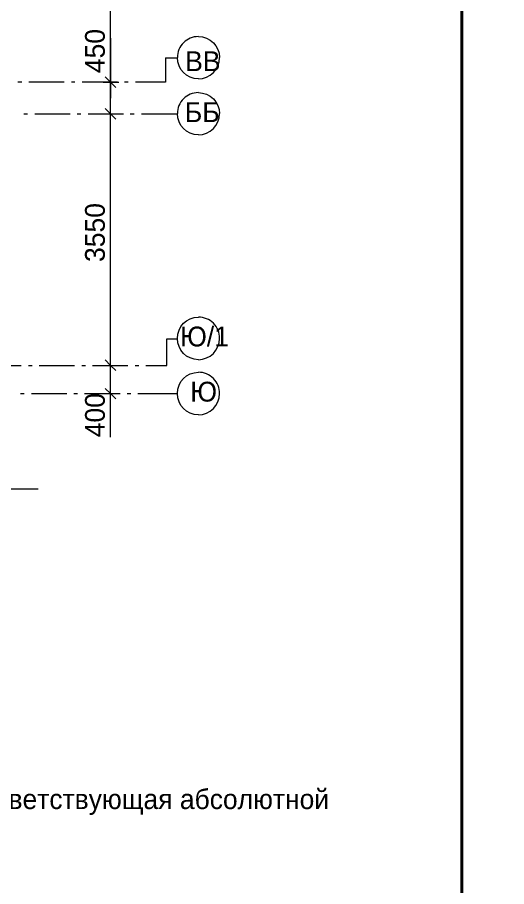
# Model space of a CAD drawing. Header units: millimetres. Extents: x -401725 to 250493, y 305116 to 802890.
# Drawn here: x -375092.643 to -375089.921, y 508968.247 to 508973.08 of the extents above; entities that cross this region are included whole.
import ezdxf

# ---------------------------------------------------------------- set-up
doc = ezdxf.new("R2010")
doc.units = ezdxf.units.MM
doc.layers.add('PDF _Геометрия', color=7, linetype='Continuous', true_color=0x1d1d1d)
doc.layers.add('PDF _Текст', color=7, linetype='Continuous')

msp = doc.modelspace()

# ---------------------------------------------------------------- linework, layer by layer
at = {"layer": 'PDF _Геометрия', "color": 7, "lineweight": 40}
msp.add_lwpolyline([(-375090.1697, 508991.0455), (-375090.1697, 508958.3295)], dxfattribs=at)
at = {"layer": 'PDF _Геометрия', "color": 7, "lineweight": 9}
for points in [[(-375092.1663, 508972.7204), (-375092.1246, 508972.7204), (-375092.1246, 508974.5704)], [(-375092.1246, 508972.9654), (-375092.1246, 508972.7321)], [(-375091.8198, 508972.8555), (-375091.8198, 508972.7205), (-375091.9864, 508972.7205)], [(-375091.8195, 508972.8554), (-375091.7546, 508972.8554)], [(-375092.618, 508972.7204), (-375092.6397, 508972.7204)], [(-375092.383, 508972.7204), (-375092.5797, 508972.7204)], [(-375092.3229, 508972.7204), (-375092.3429, 508972.7204)], [(-375092.0863, 508972.7204), (-375092.2829, 508972.7204)], [(-375092.1663, 508972.5438), (-375092.1246, 508972.5438), (-375092.1246, 508972.7204)], [(-375092.1248, 508972.7205), (-375092.0782, 508972.7205)], [(-375092.1246, 508972.7321), (-375092.1246, 508972.6321)], [(-375092.0263, 508972.7204), (-375092.0463, 508972.7204)], [(-375092.6065, 508972.5438), (-375092.5865, 508972.5438)], [(-375092.5464, 508972.5438), (-375092.3498, 508972.5438)], [(-375092.3097, 508972.5438), (-375092.2898, 508972.5438)], [(-375092.2499, 508972.5438), (-375092.0532, 508972.5438)], [(-375092.1663, 508971.1454), (-375092.1246, 508971.1454), (-375092.1246, 508972.5437)], [(-375092.1248, 508972.5438), (-375092.0782, 508972.5438)], [(-375092.0149, 508972.5438), (-375091.9931, 508972.5438)], [(-375091.953, 508972.5437), (-375091.7546, 508972.5437)], [(-375091.8114, 508971.1454), (-375091.8114, 508971.2938)], [(-375091.8113, 508971.2937), (-375091.7546, 508971.2937)], [(-375092.8182, 508971.1455), (-375092.6215, 508971.1455)], [(-375092.5815, 508971.1455), (-375092.5615, 508971.1455)], [(-375092.5215, 508971.1455), (-375092.3249, 508971.1455)], [(-375092.2847, 508971.1455), (-375092.2648, 508971.1455)], [(-375092.2248, 508971.1455), (-375092.0282, 508971.1455)], [(-375092.1663, 508970.9887), (-375092.1246, 508970.9887), (-375092.1246, 508971.1454)], [(-375092.1248, 508971.1455), (-375092.0782, 508971.1455)], [(-375091.9882, 508971.1455), (-375091.9681, 508971.1455)], [(-375091.9281, 508971.1454), (-375091.8114, 508971.1454)], [(-375092.1246, 508970.9787), (-375092.1246, 508971.0671)], [(-375092.6263, 508970.9888), (-375092.6047, 508970.9888)], [(-375092.5648, 508970.9888), (-375092.368, 508970.9888)], [(-375092.3296, 508970.9888), (-375092.308, 508970.9888)], [(-375092.2697, 508970.9888), (-375092.0714, 508970.9888)], [(-375092.1248, 508970.9888), (-375092.0782, 508970.9888)], [(-375092.033, 508970.9888), (-375092.0113, 508970.9888)], [(-375091.9729, 508970.9887), (-375091.7546, 508970.9887)], [(-375092.1246, 508970.7454), (-375092.1246, 508970.9787)], [(-375092.5281, 508970.4571), (-375098.7682, 508970.4571)]]:
    msp.add_lwpolyline(points, dxfattribs=at)
at = {"layer": 'PDF _Геометрия', "color": 7, "lineweight": 18}
for points in [[(-375092.1246, 508972.7204), (-375092.1545, 508972.7504)], [(-375092.1246, 508972.7205), (-375092.0947, 508972.6905)], [(-375092.1246, 508972.5438), (-375092.1545, 508972.5737)], [(-375092.1246, 508972.5438), (-375092.0947, 508972.5138)], [(-375092.1246, 508971.1454), (-375092.1545, 508971.1754)], [(-375092.1246, 508971.1455), (-375092.0947, 508971.1171)], [(-375092.1246, 508970.9887), (-375092.1545, 508971.0171)], [(-375092.1246, 508970.9888), (-375092.0947, 508970.9588)]]:
    msp.add_lwpolyline(points, dxfattribs=at)
at = {"layer": 'PDF _Геометрия', "color": 7, "lineweight": 9}
for points in [[(-375091.6363, 508971.1771, 0.412011), (-375091.518, 508971.2954, 0.417214), (-375091.6363, 508971.4138)], [(-375091.6363, 508970.8704, 0.412011), (-375091.518, 508970.9888, 0.417302), (-375091.6363, 508971.1071)]]:
    msp.add_lwpolyline(points, format="xyb", dxfattribs=at)
for centre, radius, start, end in [((-375091.637, 508972.8578), 0.1159, 89.6558, 180.3579), ((-375091.6368, 508972.8575), 0.1188, 270.2337, 359.7932), ((-375091.637, 508972.5462), 0.1159, 89.6558, 180.3579), ((-375091.6368, 508972.5459), 0.1188, 270.2223, 359.7912)]:
    msp.add_arc(centre, radius, start, end, dxfattribs=at)
for points in [[(-375091.6363, 508972.9738), (-375091.5713, 508972.9738), (-375091.518, 508972.9221), (-375091.518, 508972.8571)], [(-375091.6363, 508972.7387), (-375091.7013, 508972.7387), (-375091.7529, 508972.7921), (-375091.7529, 508972.8571)], [(-375091.6363, 508972.6621), (-375091.5713, 508972.6621), (-375091.518, 508972.6104), (-375091.518, 508972.5454)], [(-375091.6363, 508972.4271), (-375091.7013, 508972.4271), (-375091.7529, 508972.4804), (-375091.7529, 508972.5454)], [(-375091.7529, 508971.2954), (-375091.7529, 508971.3621), (-375091.7013, 508971.4138), (-375091.6363, 508971.4138)], [(-375091.6363, 508971.1771), (-375091.7013, 508971.1771), (-375091.7529, 508971.2304), (-375091.7529, 508971.2954)], [(-375091.7529, 508970.9888), (-375091.7529, 508971.0554), (-375091.7013, 508971.1071), (-375091.6363, 508971.1071)], [(-375091.6363, 508970.8704), (-375091.7013, 508970.8704), (-375091.7529, 508970.9237), (-375091.7529, 508970.9888)]]:
    msp.add_open_spline(points, degree=3, dxfattribs=at)

# ---------------------------------------------------------------- texts
at = {"layer": 'PDF _Текст', "char_height": 0.11009, "attachment_point": 4, "rotation": 90, "style": ''}
for s, insert in [('450', (-375092.2109, 508972.7704)), ('3550', (-375092.2109, 508971.7204)), ('400', (-375092.2109, 508970.7455))]:
    msp.add_mtext(s, dxfattribs=dict(at, insert=insert))
at = {"layer": 'PDF _Текст', "attachment_point": 4, "style": ''}
for s, insert, char_height in [('ВВ', (-375091.7097, 508972.8368), 0.11034), ('ББ', (-375091.7114, 508972.5534), 0.11034), ('Ю/1', (-375091.7381, 508971.3051), 0.11034), ('Ю', (-375091.6814, 508970.9984), 0.1103), ('2. За отметку 0,000 принята отметка верха чистого пола первого этажа, соответствующая абсолютной', (-375097.9714, 508968.7166), 0.109988)]:
    msp.add_mtext(s, dxfattribs=dict(at, insert=insert, char_height=char_height))

doc.saveas('drawing.dxf')
